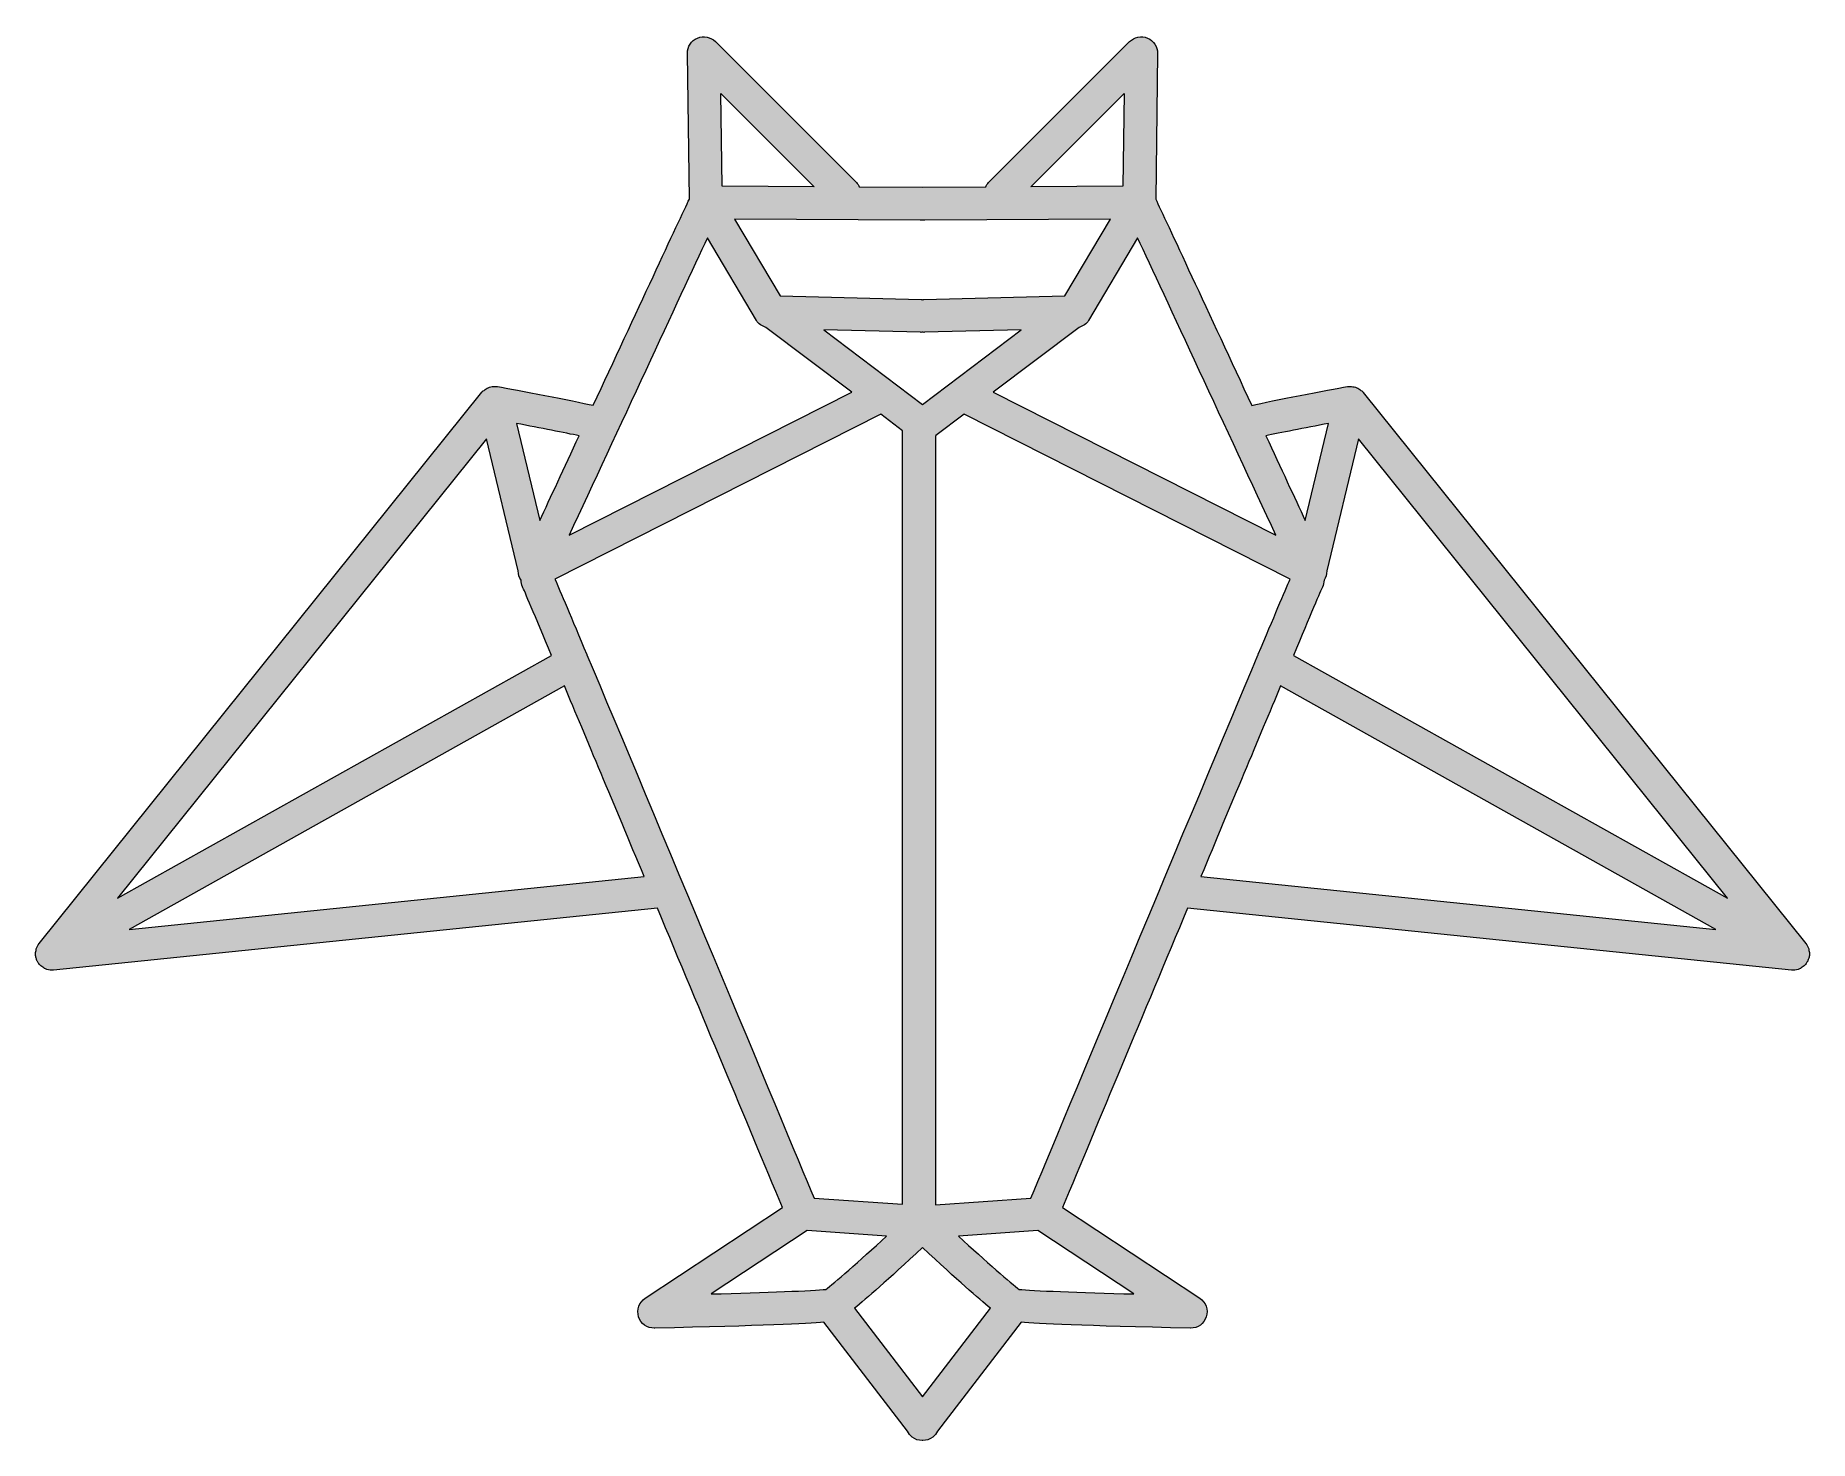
# Model space of a CAD drawing. Header units: inches. Extents: x 5.2 to 81.7, y 56.6 to 117.3.
import ezdxf

# ---------------------------------------------------------------- set-up
doc = ezdxf.new("R2010")
doc.units = ezdxf.units.IN
doc.header["$MEASUREMENT"] = 0
doc.layers.add('Layer 1', color=7, linetype='Continuous')

msp = doc.modelspace()

# ---------------------------------------------------------------- hatches: boundary and pattern name
at = {"layer": 'Layer 1', "true_color": 0xffffff}
h = msp.add_hatch(color=7, dxfattribs=at)
h.dxf.hatch_style = 2
edge = h.paths.add_edge_path()
edge.add_spline(control_points=[(81.709, 77.5), (81.714, 77.525), (81.728, 77.547), (81.73, 77.573), (81.731, 77.584), (81.726, 77.593), (81.727, 77.603), (81.731, 77.666), (81.722, 77.729), (81.708, 77.792), (81.703, 77.815), (81.704, 77.84), (81.697, 77.861), (81.671, 77.942), (81.633, 78.018), (81.577, 78.088), (81.577, 78.088), (81.574, 78.091), (81.574, 78.091), (81.574, 78.092), (81.574, 78.092), (81.574, 78.092), (81.574, 78.092), (62.47, 101.879), (62.47, 101.879), (62.462, 101.888), (62.451, 101.892), (62.444, 101.9), (62.438, 101.907), (62.437, 101.917), (62.431, 101.923), (62.413, 101.942), (62.388, 101.946), (62.369, 101.962), (62.311, 102.012), (62.252, 102.053), (62.183, 102.08), (62.147, 102.096), (62.113, 102.104), (62.075, 102.113), (62.002, 102.13), (61.93, 102.134), (61.856, 102.127), (61.833, 102.124), (61.811, 102.136), (61.788, 102.131), (60.972, 101.979), (58.524, 101.518), (57.653, 101.316), (55.873, 105.15), (53.929, 109.329), (53.507, 110.22), (53.507, 110.22), (53.587, 116.506), (53.587, 116.506), (53.59, 116.794), (53.419, 117.056), (53.153, 117.168), (52.887, 117.278), (52.581, 117.22), (52.377, 117.016), (52.377, 117.016), (46.295, 110.934), (46.295, 110.934), (46.238, 110.878), (46.202, 110.812), (46.169, 110.745), (46.169, 110.745), (43.441, 110.734), (43.441, 110.734), (43.441, 110.734), (40.712, 110.747), (40.712, 110.747), (40.679, 110.814), (40.643, 110.881), (40.586, 110.936), (40.586, 110.936), (34.504, 117.018), (34.504, 117.018), (34.301, 117.222), (33.993, 117.281), (33.728, 117.17), (33.462, 117.058), (33.291, 116.796), (33.294, 116.508), (33.294, 116.508), (33.376, 110.223), (33.376, 110.223), (32.951, 109.327), (31.009, 105.15), (29.229, 101.319), (28.359, 101.519), (25.911, 101.981), (25.095, 102.133), (25.072, 102.138), (25.049, 102.126), (25.026, 102.129), (24.952, 102.136), (24.88, 102.132), (24.808, 102.116), (24.769, 102.106), (24.734, 102.096), (24.697, 102.081), (24.631, 102.054), (24.572, 102.014), (24.514, 101.965), (24.494, 101.948), (24.468, 101.944), (24.451, 101.925), (24.445, 101.918), (24.444, 101.908), (24.438, 101.902), (24.43, 101.893), (24.419, 101.889), (24.412, 101.881), (24.412, 101.881), (5.308, 78.094), (5.308, 78.094), (5.308, 78.094), (5.308, 78.094), (5.308, 78.093), (5.308, 78.093), (5.305, 78.09), (5.305, 78.09), (5.249, 78.021), (5.211, 77.944), (5.185, 77.863), (5.178, 77.842), (5.179, 77.817), (5.174, 77.795), (5.16, 77.732), (5.152, 77.668), (5.155, 77.605), (5.156, 77.594), (5.151, 77.585), (5.152, 77.575), (5.155, 77.549), (5.169, 77.527), (5.173, 77.502), (5.184, 77.454), (5.194, 77.408), (5.215, 77.362), (5.232, 77.326), (5.252, 77.295), (5.274, 77.261), (5.29, 77.238), (5.297, 77.211), (5.316, 77.189), (5.326, 77.178), (5.339, 77.174), (5.35, 77.164), (5.397, 77.114), (5.452, 77.075), (5.512, 77.041), (5.535, 77.027), (5.555, 77.01), (5.58, 76.999), (5.665, 76.962), (5.758, 76.938), (5.855, 76.938), (5.855, 76.938), (5.856, 76.938), (5.856, 76.938), (5.856, 76.938), (5.856, 76.938), (5.856, 76.938), (5.856, 76.938), (5.856, 76.938), (5.856, 76.938), (5.88, 76.938), (5.904, 76.94), (5.928, 76.942), (5.928, 76.942), (31.996, 79.623), (31.996, 79.623), (33.884, 75.108), (35.879, 70.332), (37.395, 66.699), (37.395, 66.699), (31.474, 62.79), (31.474, 62.79), (31.21, 62.615), (31.094, 62.288), (31.188, 61.986), (31.281, 61.69), (31.555, 61.489), (31.865, 61.489), (31.87, 61.489), (31.876, 61.489), (31.882, 61.49), (36.592, 61.597), (38.435, 61.684), (39.186, 61.743), (39.186, 61.743), (42.795, 57.044), (42.795, 57.044), (42.842, 56.947), (42.903, 56.858), (42.994, 56.788), (43.123, 56.689), (43.274, 56.642), (43.425, 56.642), (43.43, 56.642), (43.435, 56.645), (43.44, 56.645), (43.445, 56.645), (43.45, 56.642), (43.455, 56.642), (43.605, 56.642), (43.757, 56.69), (43.886, 56.788), (43.977, 56.858), (44.038, 56.947), (44.085, 57.044), (44.085, 57.044), (47.694, 61.743), (47.694, 61.743), (48.445, 61.684), (50.289, 61.597), (54.998, 61.49), (55.004, 61.489), (55.01, 61.489), (55.015, 61.489), (55.325, 61.489), (55.599, 61.69), (55.692, 61.986), (55.786, 62.288), (55.67, 62.615), (55.406, 62.79), (55.406, 62.79), (49.485, 66.699), (49.485, 66.699), (51.002, 70.332), (52.997, 75.109), (54.884, 79.623), (54.884, 79.623), (80.952, 76.942), (80.952, 76.942), (80.976, 76.94), (81, 76.938), (81.024, 76.938), (81.024, 76.938), (81.024, 76.938), (81.024, 76.938), (81.024, 76.938), (81.024, 76.938), (81.024, 76.938), (81.024, 76.938), (81.025, 76.938), (81.025, 76.938), (81.123, 76.938), (81.215, 76.961), (81.3, 76.999), (81.325, 77.01), (81.345, 77.027), (81.368, 77.041), (81.429, 77.075), (81.483, 77.114), (81.53, 77.164), (81.541, 77.175), (81.554, 77.179), (81.564, 77.189), (81.583, 77.211), (81.59, 77.238), (81.606, 77.261), (81.627, 77.294), (81.648, 77.325), (81.665, 77.362), (81.687, 77.407), (81.698, 77.453), (81.709, 77.5)], knot_values=[0, 0, 0, 0, 1, 1, 1, 2, 2, 2, 3, 3, 3, 4, 4, 4, 5, 5, 5, 6, 6, 6, 7, 7, 7, 8, 8, 8, 9, 9, 9, 10, 10, 10, 11, 11, 11, 12, 12, 12, 13, 13, 13, 14, 14, 14, 15, 15, 15, 16, 16, 16, 17, 17, 17, 18, 18, 18, 19, 19, 19, 20, 20, 20, 21, 21, 21, 22, 22, 22, 23, 23, 23, 24, 24, 24, 25, 25, 25, 26, 26, 26, 27, 27, 27, 28, 28, 28, 29, 29, 29, 30, 30, 30, 31, 31, 31, 32, 32, 32, 33, 33, 33, 34, 34, 34, 35, 35, 35, 36, 36, 36, 37, 37, 37, 38, 38, 38, 39, 39, 39, 40, 40, 40, 41, 41, 41, 42, 42, 42, 43, 43, 43, 44, 44, 44, 45, 45, 45, 46, 46, 46, 47, 47, 47, 48, 48, 48, 49, 49, 49, 50, 50, 50, 51, 51, 51, 52, 52, 52, 53, 53, 53, 54, 54, 54, 55, 55, 55, 56, 56, 56, 57, 57, 57, 58, 58, 58, 59, 59, 59, 60, 60, 60, 61, 61, 61, 62, 62, 62, 63, 63, 63, 64, 64, 64, 65, 65, 65, 66, 66, 66, 67, 67, 67, 68, 68, 68, 69, 69, 69, 70, 70, 70, 71, 71, 71, 72, 72, 72, 73, 73, 73, 74, 74, 74, 75, 75, 75, 76, 76, 76, 77, 77, 77, 78, 78, 78, 79, 79, 79, 80, 80, 80, 81, 81, 81, 82, 82, 82, 83, 83, 83, 84, 84, 84, 85, 85, 85, 86, 86, 86, 87, 87, 87, 88, 88, 88, 89, 89, 89, 90, 90, 90, 90], degree=3, periodic=1)
edge = h.paths.add_edge_path()
edge.add_spline(control_points=[(60.703, 93.475), (60.751, 93.571), (60.771, 93.672), (60.774, 93.773), (60.855, 93.893), (60.895, 94.031), (60.894, 94.174), (60.894, 94.174), (62.268, 99.869), (62.268, 99.869), (62.268, 99.869), (78.19, 80.043), (78.19, 80.043), (78.19, 80.043), (59.453, 90.525), (59.453, 90.525), (60.173, 92.242), (60.639, 93.342), (60.703, 93.475)], knot_values=[0, 0, 0, 0, 1, 1, 1, 2, 2, 2, 3, 3, 3, 4, 4, 4, 5, 5, 5, 6, 6, 6, 6], degree=3, periodic=1)
edge = h.paths.add_edge_path()
edge.add_spline(control_points=[(60.971, 100.537), (60.971, 100.537), (59.961, 96.349), (59.961, 96.349), (59.505, 97.331), (58.91, 98.612), (58.264, 100.004), (58.861, 100.129), (59.942, 100.34), (60.971, 100.537)], knot_values=[0, 0, 0, 0, 1, 1, 1, 2, 2, 2, 3, 3, 3, 3], degree=3, periodic=1)
edge = h.paths.add_edge_path()
edge.add_spline(control_points=[(58.691, 95.719), (58.691, 95.719), (46.497, 101.884), (46.497, 101.884), (46.497, 101.884), (50.201, 104.685), (50.201, 104.685), (50.368, 104.736), (50.52, 104.826), (50.612, 104.981), (50.612, 104.981), (52.725, 108.552), (52.725, 108.552), (53.899, 106.037), (56.67, 100.074), (58.691, 95.719)], knot_values=[0, 0, 0, 0, 1, 1, 1, 2, 2, 2, 3, 3, 3, 4, 4, 4, 5, 5, 5, 5], degree=3, periodic=1)
edge = h.paths.add_edge_path()
edge.add_spline(control_points=[(43.441, 58.531), (43.441, 58.531), (40.508, 62.349), (40.508, 62.349), (41.025, 62.772), (41.906, 63.543), (43.441, 64.966), (44.976, 63.543), (45.857, 62.772), (46.374, 62.349), (46.374, 62.349), (43.441, 58.531), (43.441, 58.531)], knot_values=[0, 0, 0, 0, 1, 1, 1, 2, 2, 2, 3, 3, 3, 4, 4, 4, 4], degree=3, periodic=1)
edge = h.paths.add_edge_path()
edge.add_spline(control_points=[(43.441, 101.351), (43.441, 101.351), (39.178, 104.575), (39.178, 104.575), (39.178, 104.575), (43.355, 104.47), (43.355, 104.47), (43.361, 104.469), (43.367, 104.469), (43.373, 104.469), (43.397, 104.469), (43.418, 104.48), (43.441, 104.483), (43.464, 104.48), (43.485, 104.469), (43.509, 104.469), (43.515, 104.469), (43.521, 104.469), (43.527, 104.47), (43.527, 104.47), (47.704, 104.575), (47.704, 104.575), (47.704, 104.575), (43.441, 101.351), (43.441, 101.351)], knot_values=[0, 0, 0, 0, 1, 1, 1, 2, 2, 2, 3, 3, 3, 4, 4, 4, 5, 5, 5, 6, 6, 6, 7, 7, 7, 8, 8, 8, 8], degree=3, periodic=1)
edge = h.paths.add_edge_path()
edge.add_spline(control_points=[(43.341, 109.317), (43.342, 109.317), (43.343, 109.316), (43.345, 109.316), (43.346, 109.316), (43.347, 109.316), (43.348, 109.316), (43.348, 109.316), (43.441, 109.316), (43.441, 109.316), (43.441, 109.316), (43.534, 109.316), (43.534, 109.316), (43.535, 109.316), (43.536, 109.316), (43.537, 109.316), (43.539, 109.316), (43.54, 109.317), (43.541, 109.317), (43.541, 109.317), (51.551, 109.352), (51.551, 109.352), (51.551, 109.352), (49.592, 106.04), (49.592, 106.04), (49.592, 106.04), (43.492, 105.886), (43.492, 105.886), (43.473, 105.886), (43.459, 105.876), (43.441, 105.874), (43.423, 105.876), (43.409, 105.886), (43.39, 105.886), (43.39, 105.886), (37.29, 106.04), (37.29, 106.04), (37.29, 106.04), (35.332, 109.352), (35.332, 109.352), (35.332, 109.352), (43.341, 109.317), (43.341, 109.317)], knot_values=[0, 0, 0, 0, 1, 1, 1, 2, 2, 2, 3, 3, 3, 4, 4, 4, 5, 5, 5, 6, 6, 6, 7, 7, 7, 8, 8, 8, 9, 9, 9, 10, 10, 10, 11, 11, 11, 12, 12, 12, 13, 13, 13, 14, 14, 14, 14], degree=3, periodic=1)
h.paths.add_polyline_path([(52.148, 114.784), (52.096, 110.772), (48.117, 110.754)])
h.paths.add_polyline_path([(38.764, 110.754), (34.787, 110.772), (34.734, 114.784)])
edge = h.paths.add_edge_path()
edge.add_spline(control_points=[(34.159, 108.553), (34.159, 108.553), (36.27, 104.981), (36.27, 104.981), (36.362, 104.826), (36.514, 104.736), (36.681, 104.685), (36.681, 104.685), (40.385, 101.884), (40.385, 101.884), (40.385, 101.884), (28.191, 95.719), (28.191, 95.719), (30.212, 100.074), (32.984, 106.038), (34.159, 108.553)], knot_values=[0, 0, 0, 0, 1, 1, 1, 2, 2, 2, 3, 3, 3, 4, 4, 4, 5, 5, 5, 5], degree=3, periodic=1)
edge = h.paths.add_edge_path()
edge.add_spline(control_points=[(28.618, 100.002), (27.972, 98.61), (27.377, 97.329), (26.922, 96.348), (26.922, 96.348), (25.911, 100.536), (25.911, 100.536), (26.94, 100.34), (28.021, 100.129), (28.618, 100.002)], knot_values=[0, 0, 0, 0, 1, 1, 1, 2, 2, 2, 3, 3, 3, 3], degree=3, periodic=1)
edge = h.paths.add_edge_path()
edge.add_spline(control_points=[(24.614, 99.87), (24.614, 99.87), (25.988, 94.175), (25.988, 94.175), (25.987, 94.03), (26.028, 93.891), (26.112, 93.77), (26.114, 93.673), (26.133, 93.577), (26.177, 93.484), (26.239, 93.351), (26.706, 92.248), (27.43, 90.528), (27.43, 90.528), (8.692, 80.045), (8.692, 80.045), (8.692, 80.045), (24.614, 99.87), (24.614, 99.87)], knot_values=[0, 0, 0, 0, 1, 1, 1, 2, 2, 2, 3, 3, 3, 4, 4, 4, 5, 5, 5, 6, 6, 6, 6], degree=3, periodic=1)
edge = h.paths.add_edge_path()
edge.add_spline(control_points=[(9.195, 78.702), (9.195, 78.702), (27.982, 89.213), (27.982, 89.213), (28.917, 86.985), (30.129, 84.089), (31.426, 80.988), (31.426, 80.988), (9.195, 78.702), (9.195, 78.702)], knot_values=[0, 0, 0, 0, 1, 1, 1, 2, 2, 2, 3, 3, 3, 3], degree=3, periodic=1)
edge = h.paths.add_edge_path()
edge.add_spline(control_points=[(28.956, 90.553), (28.954, 90.557), (28.954, 90.562), (28.952, 90.566), (28.951, 90.567), (28.95, 90.568), (28.949, 90.569), (28.289, 92.142), (27.798, 93.306), (27.576, 93.82), (27.576, 93.82), (41.644, 100.932), (41.644, 100.932), (41.644, 100.932), (42.582, 100.223), (42.582, 100.223), (42.582, 100.223), (42.582, 66.84), (42.582, 66.84), (42.582, 66.84), (38.763, 67.106), (38.763, 67.106), (37.445, 70.263), (31.723, 83.966), (28.956, 90.553)], knot_values=[0, 0, 0, 0, 1, 1, 1, 2, 2, 2, 3, 3, 3, 4, 4, 4, 5, 5, 5, 6, 6, 6, 7, 7, 7, 8, 8, 8, 8], degree=3, periodic=1)
edge = h.paths.add_edge_path()
edge.add_spline(control_points=[(38.467, 65.705), (38.467, 65.705), (41.892, 65.467), (41.892, 65.467), (40.704, 64.379), (39.608, 63.408), (39.264, 63.163), (38.753, 63.108), (36.66, 63.032), (34.321, 62.967), (34.321, 62.967), (38.467, 65.705), (38.467, 65.705)], knot_values=[0, 0, 0, 0, 1, 1, 1, 2, 2, 2, 3, 3, 3, 4, 4, 4, 4], degree=3, periodic=1)
edge = h.paths.add_edge_path()
edge.add_spline(control_points=[(52.561, 62.967), (50.221, 63.032), (48.128, 63.109), (47.618, 63.163), (47.274, 63.408), (46.179, 64.379), (44.99, 65.467), (44.99, 65.467), (48.415, 65.705), (48.415, 65.705), (48.415, 65.705), (52.561, 62.967), (52.561, 62.967)], knot_values=[0, 0, 0, 0, 1, 1, 1, 2, 2, 2, 3, 3, 3, 4, 4, 4, 4], degree=3, periodic=1)
edge = h.paths.add_edge_path()
edge.add_spline(control_points=[(48.12, 67.106), (48.12, 67.106), (44, 66.819), (44, 66.819), (44, 66.819), (44, 100), (44, 100), (44.006, 100.005), (44.014, 100.006), (44.02, 100.011), (44.02, 100.011), (45.239, 100.933), (45.239, 100.933), (45.239, 100.933), (59.308, 93.82), (59.308, 93.82), (59.086, 93.304), (58.596, 92.142), (57.936, 90.573), (57.935, 90.571), (57.932, 90.569), (57.931, 90.567), (57.926, 90.559), (57.927, 90.549), (57.922, 90.541), (55.151, 83.947), (49.437, 70.261), (48.12, 67.106)], knot_values=[0, 0, 0, 0, 1, 1, 1, 2, 2, 2, 3, 3, 3, 4, 4, 4, 5, 5, 5, 6, 6, 6, 7, 7, 7, 8, 8, 8, 9, 9, 9, 9], degree=3, periodic=1)
edge = h.paths.add_edge_path()
edge.add_spline(control_points=[(58.9, 89.211), (58.9, 89.211), (77.687, 78.701), (77.687, 78.701), (77.687, 78.701), (55.457, 80.987), (55.457, 80.987), (56.753, 84.088), (57.966, 86.986), (58.9, 89.211)], knot_values=[0, 0, 0, 0, 1, 1, 1, 2, 2, 2, 3, 3, 3, 3], degree=3, periodic=1)

# ---------------------------------------------------------------- linework, layer by layer
at = {"layer": 'Layer 1', "lineweight": 0}
for points in [[(38.764, 110.754), (34.787, 110.772), (34.734, 114.784), (38.764, 110.754)], [(52.148, 114.784), (52.096, 110.772), (48.117, 110.754), (52.148, 114.784)]]:
    msp.add_lwpolyline(points, dxfattribs=at)
for points, knots in [([(81.709, 77.5), (81.714, 77.525), (81.728, 77.547), (81.73, 77.573), (81.731, 77.584), (81.726, 77.593), (81.727, 77.603), (81.731, 77.666), (81.722, 77.729), (81.708, 77.792), (81.703, 77.815), (81.704, 77.84), (81.697, 77.861), (81.671, 77.942), (81.633, 78.018), (81.577, 78.088), (81.577, 78.088), (81.574, 78.091), (81.574, 78.091), (81.574, 78.092), (81.574, 78.092), (81.574, 78.092), (81.574, 78.092), (62.47, 101.879), (62.47, 101.879), (62.462, 101.888), (62.451, 101.892), (62.444, 101.9), (62.438, 101.907), (62.437, 101.917), (62.431, 101.923), (62.413, 101.942), (62.388, 101.946), (62.369, 101.962), (62.311, 102.012), (62.252, 102.053), (62.183, 102.08), (62.147, 102.096), (62.113, 102.104), (62.075, 102.113), (62.002, 102.13), (61.93, 102.134), (61.856, 102.127), (61.833, 102.124), (61.811, 102.136), (61.788, 102.131), (60.972, 101.979), (58.524, 101.518), (57.653, 101.316), (55.873, 105.15), (53.929, 109.329), (53.507, 110.22), (53.507, 110.22), (53.587, 116.506), (53.587, 116.506), (53.59, 116.794), (53.419, 117.056), (53.153, 117.168), (52.887, 117.278), (52.581, 117.22), (52.377, 117.016), (52.377, 117.016), (46.295, 110.934), (46.295, 110.934), (46.238, 110.878), (46.202, 110.812), (46.169, 110.745), (46.169, 110.745), (43.441, 110.734), (43.441, 110.734), (43.441, 110.734), (40.712, 110.747), (40.712, 110.747), (40.679, 110.814), (40.643, 110.881), (40.586, 110.936), (40.586, 110.936), (34.504, 117.018), (34.504, 117.018), (34.301, 117.222), (33.993, 117.281), (33.728, 117.17), (33.462, 117.058), (33.291, 116.796), (33.294, 116.508), (33.294, 116.508), (33.376, 110.223), (33.376, 110.223), (32.951, 109.327), (31.009, 105.15), (29.229, 101.319), (28.359, 101.519), (25.911, 101.981), (25.095, 102.133), (25.072, 102.138), (25.049, 102.126), (25.026, 102.129), (24.952, 102.136), (24.88, 102.132), (24.808, 102.116), (24.769, 102.106), (24.734, 102.096), (24.697, 102.081), (24.631, 102.054), (24.572, 102.014), (24.514, 101.965), (24.494, 101.948), (24.468, 101.944), (24.451, 101.925), (24.445, 101.918), (24.444, 101.908), (24.438, 101.902), (24.43, 101.893), (24.419, 101.889), (24.412, 101.881), (24.412, 101.881), (5.308, 78.094), (5.308, 78.094), (5.308, 78.094), (5.308, 78.094), (5.308, 78.093), (5.308, 78.093), (5.305, 78.09), (5.305, 78.09), (5.249, 78.021), (5.211, 77.944), (5.185, 77.863), (5.178, 77.842), (5.179, 77.817), (5.174, 77.795), (5.16, 77.732), (5.152, 77.668), (5.155, 77.605), (5.156, 77.594), (5.151, 77.585), (5.152, 77.575), (5.155, 77.549), (5.169, 77.527), (5.173, 77.502), (5.184, 77.454), (5.194, 77.408), (5.215, 77.362), (5.232, 77.326), (5.252, 77.295), (5.274, 77.261), (5.29, 77.238), (5.297, 77.211), (5.316, 77.189), (5.326, 77.178), (5.339, 77.174), (5.35, 77.164), (5.397, 77.114), (5.452, 77.075), (5.512, 77.041), (5.535, 77.027), (5.555, 77.01), (5.58, 76.999), (5.665, 76.962), (5.758, 76.938), (5.855, 76.938), (5.855, 76.938), (5.856, 76.938), (5.856, 76.938), (5.856, 76.938), (5.856, 76.938), (5.856, 76.938), (5.856, 76.938), (5.856, 76.938), (5.856, 76.938), (5.88, 76.938), (5.904, 76.94), (5.928, 76.942), (5.928, 76.942), (31.996, 79.623), (31.996, 79.623), (33.884, 75.108), (35.879, 70.332), (37.395, 66.699), (37.395, 66.699), (31.474, 62.79), (31.474, 62.79), (31.21, 62.615), (31.094, 62.288), (31.188, 61.986), (31.281, 61.69), (31.555, 61.489), (31.865, 61.489), (31.87, 61.489), (31.876, 61.489), (31.882, 61.49), (36.592, 61.597), (38.435, 61.684), (39.186, 61.743), (39.186, 61.743), (42.795, 57.044), (42.795, 57.044), (42.842, 56.947), (42.903, 56.858), (42.994, 56.788), (43.123, 56.689), (43.274, 56.642), (43.425, 56.642), (43.43, 56.642), (43.435, 56.645), (43.44, 56.645), (43.445, 56.645), (43.45, 56.642), (43.455, 56.642), (43.605, 56.642), (43.757, 56.69), (43.886, 56.788), (43.977, 56.858), (44.038, 56.947), (44.085, 57.044), (44.085, 57.044), (47.694, 61.743), (47.694, 61.743), (48.445, 61.684), (50.289, 61.597), (54.998, 61.49), (55.004, 61.489), (55.01, 61.489), (55.015, 61.489), (55.325, 61.489), (55.599, 61.69), (55.692, 61.986), (55.786, 62.288), (55.67, 62.615), (55.406, 62.79), (55.406, 62.79), (49.485, 66.699), (49.485, 66.699), (51.002, 70.332), (52.997, 75.109), (54.884, 79.623), (54.884, 79.623), (80.952, 76.942), (80.952, 76.942), (80.976, 76.94), (81, 76.938), (81.024, 76.938), (81.024, 76.938), (81.024, 76.938), (81.024, 76.938), (81.024, 76.938), (81.024, 76.938), (81.024, 76.938), (81.024, 76.938), (81.025, 76.938), (81.025, 76.938), (81.123, 76.938), (81.215, 76.961), (81.3, 76.999), (81.325, 77.01), (81.345, 77.027), (81.368, 77.041), (81.429, 77.075), (81.483, 77.114), (81.53, 77.164), (81.541, 77.175), (81.554, 77.179), (81.564, 77.189), (81.583, 77.211), (81.59, 77.238), (81.606, 77.261), (81.627, 77.294), (81.648, 77.325), (81.665, 77.362), (81.687, 77.407), (81.698, 77.453), (81.709, 77.5)], [0, 0, 0, 0, 1, 1, 1, 2, 2, 2, 3, 3, 3, 4, 4, 4, 5, 5, 5, 6, 6, 6, 7, 7, 7, 8, 8, 8, 9, 9, 9, 10, 10, 10, 11, 11, 11, 12, 12, 12, 13, 13, 13, 14, 14, 14, 15, 15, 15, 16, 16, 16, 17, 17, 17, 18, 18, 18, 19, 19, 19, 20, 20, 20, 21, 21, 21, 22, 22, 22, 23, 23, 23, 24, 24, 24, 25, 25, 25, 26, 26, 26, 27, 27, 27, 28, 28, 28, 29, 29, 29, 30, 30, 30, 31, 31, 31, 32, 32, 32, 33, 33, 33, 34, 34, 34, 35, 35, 35, 36, 36, 36, 37, 37, 37, 38, 38, 38, 39, 39, 39, 40, 40, 40, 41, 41, 41, 42, 42, 42, 43, 43, 43, 44, 44, 44, 45, 45, 45, 46, 46, 46, 47, 47, 47, 48, 48, 48, 49, 49, 49, 50, 50, 50, 51, 51, 51, 52, 52, 52, 53, 53, 53, 54, 54, 54, 55, 55, 55, 56, 56, 56, 57, 57, 57, 58, 58, 58, 59, 59, 59, 60, 60, 60, 61, 61, 61, 62, 62, 62, 63, 63, 63, 64, 64, 64, 65, 65, 65, 66, 66, 66, 67, 67, 67, 68, 68, 68, 69, 69, 69, 70, 70, 70, 71, 71, 71, 72, 72, 72, 73, 73, 73, 74, 74, 74, 75, 75, 75, 76, 76, 76, 77, 77, 77, 78, 78, 78, 79, 79, 79, 80, 80, 80, 81, 81, 81, 82, 82, 82, 83, 83, 83, 84, 84, 84, 85, 85, 85, 86, 86, 86, 87, 87, 87, 88, 88, 88, 89, 89, 89, 90, 90, 90, 90]), ([(43.341, 109.317), (43.342, 109.317), (43.343, 109.316), (43.345, 109.316), (43.346, 109.316), (43.347, 109.316), (43.348, 109.316), (43.348, 109.316), (43.441, 109.316), (43.441, 109.316), (43.441, 109.316), (43.534, 109.316), (43.534, 109.316), (43.535, 109.316), (43.536, 109.316), (43.537, 109.316), (43.539, 109.316), (43.54, 109.317), (43.541, 109.317), (43.541, 109.317), (51.551, 109.352), (51.551, 109.352), (51.551, 109.352), (49.592, 106.04), (49.592, 106.04), (49.592, 106.04), (43.492, 105.886), (43.492, 105.886), (43.473, 105.886), (43.459, 105.876), (43.441, 105.874), (43.423, 105.876), (43.409, 105.886), (43.39, 105.886), (43.39, 105.886), (37.29, 106.04), (37.29, 106.04), (37.29, 106.04), (35.332, 109.352), (35.332, 109.352), (35.332, 109.352), (43.341, 109.317), (43.341, 109.317)], [0, 0, 0, 0, 1, 1, 1, 2, 2, 2, 3, 3, 3, 4, 4, 4, 5, 5, 5, 6, 6, 6, 7, 7, 7, 8, 8, 8, 9, 9, 9, 10, 10, 10, 11, 11, 11, 12, 12, 12, 13, 13, 13, 14, 14, 14, 14]), ([(34.159, 108.553), (34.159, 108.553), (36.27, 104.981), (36.27, 104.981), (36.362, 104.826), (36.514, 104.736), (36.681, 104.685), (36.681, 104.685), (40.385, 101.884), (40.385, 101.884), (40.385, 101.884), (28.191, 95.719), (28.191, 95.719), (30.212, 100.074), (32.984, 106.038), (34.159, 108.553)], [0, 0, 0, 0, 1, 1, 1, 2, 2, 2, 3, 3, 3, 4, 4, 4, 5, 5, 5, 5]), ([(58.691, 95.719), (58.691, 95.719), (46.497, 101.884), (46.497, 101.884), (46.497, 101.884), (50.201, 104.685), (50.201, 104.685), (50.368, 104.736), (50.52, 104.826), (50.612, 104.981), (50.612, 104.981), (52.725, 108.552), (52.725, 108.552), (53.899, 106.037), (56.67, 100.074), (58.691, 95.719)], [0, 0, 0, 0, 1, 1, 1, 2, 2, 2, 3, 3, 3, 4, 4, 4, 5, 5, 5, 5]), ([(43.441, 101.351), (43.441, 101.351), (39.178, 104.575), (39.178, 104.575), (39.178, 104.575), (43.355, 104.47), (43.355, 104.47), (43.361, 104.469), (43.367, 104.469), (43.373, 104.469), (43.397, 104.469), (43.418, 104.48), (43.441, 104.483), (43.464, 104.48), (43.485, 104.469), (43.509, 104.469), (43.515, 104.469), (43.521, 104.469), (43.527, 104.47), (43.527, 104.47), (47.704, 104.575), (47.704, 104.575), (47.704, 104.575), (43.441, 101.351), (43.441, 101.351)], [0, 0, 0, 0, 1, 1, 1, 2, 2, 2, 3, 3, 3, 4, 4, 4, 5, 5, 5, 6, 6, 6, 7, 7, 7, 8, 8, 8, 8]), ([(28.618, 100.002), (27.972, 98.61), (27.377, 97.329), (26.922, 96.348), (26.922, 96.348), (25.911, 100.536), (25.911, 100.536), (26.94, 100.34), (28.021, 100.129), (28.618, 100.002)], [0, 0, 0, 0, 1, 1, 1, 2, 2, 2, 3, 3, 3, 3]), ([(28.956, 90.553), (28.954, 90.557), (28.954, 90.562), (28.952, 90.566), (28.951, 90.567), (28.95, 90.568), (28.949, 90.569), (28.289, 92.142), (27.798, 93.306), (27.576, 93.82), (27.576, 93.82), (41.644, 100.932), (41.644, 100.932), (41.644, 100.932), (42.582, 100.223), (42.582, 100.223), (42.582, 100.223), (42.582, 66.84), (42.582, 66.84), (42.582, 66.84), (38.763, 67.106), (38.763, 67.106), (37.445, 70.263), (31.723, 83.966), (28.956, 90.553)], [0, 0, 0, 0, 1, 1, 1, 2, 2, 2, 3, 3, 3, 4, 4, 4, 5, 5, 5, 6, 6, 6, 7, 7, 7, 8, 8, 8, 8]), ([(48.12, 67.106), (48.12, 67.106), (44, 66.819), (44, 66.819), (44, 66.819), (44, 100), (44, 100), (44.006, 100.005), (44.014, 100.006), (44.02, 100.011), (44.02, 100.011), (45.239, 100.933), (45.239, 100.933), (45.239, 100.933), (59.308, 93.82), (59.308, 93.82), (59.086, 93.304), (58.596, 92.142), (57.936, 90.573), (57.935, 90.571), (57.932, 90.569), (57.931, 90.567), (57.926, 90.559), (57.927, 90.549), (57.922, 90.541), (55.151, 83.947), (49.437, 70.261), (48.12, 67.106)], [0, 0, 0, 0, 1, 1, 1, 2, 2, 2, 3, 3, 3, 4, 4, 4, 5, 5, 5, 6, 6, 6, 7, 7, 7, 8, 8, 8, 9, 9, 9, 9]), ([(60.971, 100.537), (60.971, 100.537), (59.961, 96.349), (59.961, 96.349), (59.505, 97.331), (58.91, 98.612), (58.264, 100.004), (58.861, 100.129), (59.942, 100.34), (60.971, 100.537)], [0, 0, 0, 0, 1, 1, 1, 2, 2, 2, 3, 3, 3, 3]), ([(24.614, 99.87), (24.614, 99.87), (25.988, 94.175), (25.988, 94.175), (25.987, 94.03), (26.028, 93.891), (26.112, 93.77), (26.114, 93.673), (26.133, 93.577), (26.177, 93.484), (26.239, 93.351), (26.706, 92.248), (27.43, 90.528), (27.43, 90.528), (8.692, 80.045), (8.692, 80.045), (8.692, 80.045), (24.614, 99.87), (24.614, 99.87)], [0, 0, 0, 0, 1, 1, 1, 2, 2, 2, 3, 3, 3, 4, 4, 4, 5, 5, 5, 6, 6, 6, 6]), ([(60.703, 93.475), (60.751, 93.571), (60.771, 93.672), (60.774, 93.773), (60.855, 93.893), (60.895, 94.031), (60.894, 94.174), (60.894, 94.174), (62.268, 99.869), (62.268, 99.869), (62.268, 99.869), (78.19, 80.043), (78.19, 80.043), (78.19, 80.043), (59.453, 90.525), (59.453, 90.525), (60.173, 92.242), (60.639, 93.342), (60.703, 93.475)], [0, 0, 0, 0, 1, 1, 1, 2, 2, 2, 3, 3, 3, 4, 4, 4, 5, 5, 5, 6, 6, 6, 6]), ([(9.195, 78.702), (9.195, 78.702), (27.982, 89.213), (27.982, 89.213), (28.917, 86.985), (30.129, 84.089), (31.426, 80.988), (31.426, 80.988), (9.195, 78.702), (9.195, 78.702)], [0, 0, 0, 0, 1, 1, 1, 2, 2, 2, 3, 3, 3, 3]), ([(58.9, 89.211), (58.9, 89.211), (77.687, 78.701), (77.687, 78.701), (77.687, 78.701), (55.457, 80.987), (55.457, 80.987), (56.753, 84.088), (57.966, 86.986), (58.9, 89.211)], [0, 0, 0, 0, 1, 1, 1, 2, 2, 2, 3, 3, 3, 3]), ([(38.467, 65.705), (38.467, 65.705), (41.892, 65.467), (41.892, 65.467), (40.704, 64.379), (39.608, 63.408), (39.264, 63.163), (38.753, 63.108), (36.66, 63.032), (34.321, 62.967), (34.321, 62.967), (38.467, 65.705), (38.467, 65.705)], [0, 0, 0, 0, 1, 1, 1, 2, 2, 2, 3, 3, 3, 4, 4, 4, 4]), ([(52.561, 62.967), (50.221, 63.032), (48.128, 63.109), (47.618, 63.163), (47.274, 63.408), (46.179, 64.379), (44.99, 65.467), (44.99, 65.467), (48.415, 65.705), (48.415, 65.705), (48.415, 65.705), (52.561, 62.967), (52.561, 62.967)], [0, 0, 0, 0, 1, 1, 1, 2, 2, 2, 3, 3, 3, 4, 4, 4, 4]), ([(43.441, 58.531), (43.441, 58.531), (40.508, 62.349), (40.508, 62.349), (41.025, 62.772), (41.906, 63.543), (43.441, 64.966), (44.976, 63.543), (45.857, 62.772), (46.374, 62.349), (46.374, 62.349), (43.441, 58.531), (43.441, 58.531)], [0, 0, 0, 0, 1, 1, 1, 2, 2, 2, 3, 3, 3, 4, 4, 4, 4])]:
    msp.add_open_spline(points, degree=3, knots=knots, dxfattribs=at)

doc.saveas('drawing.dxf')
